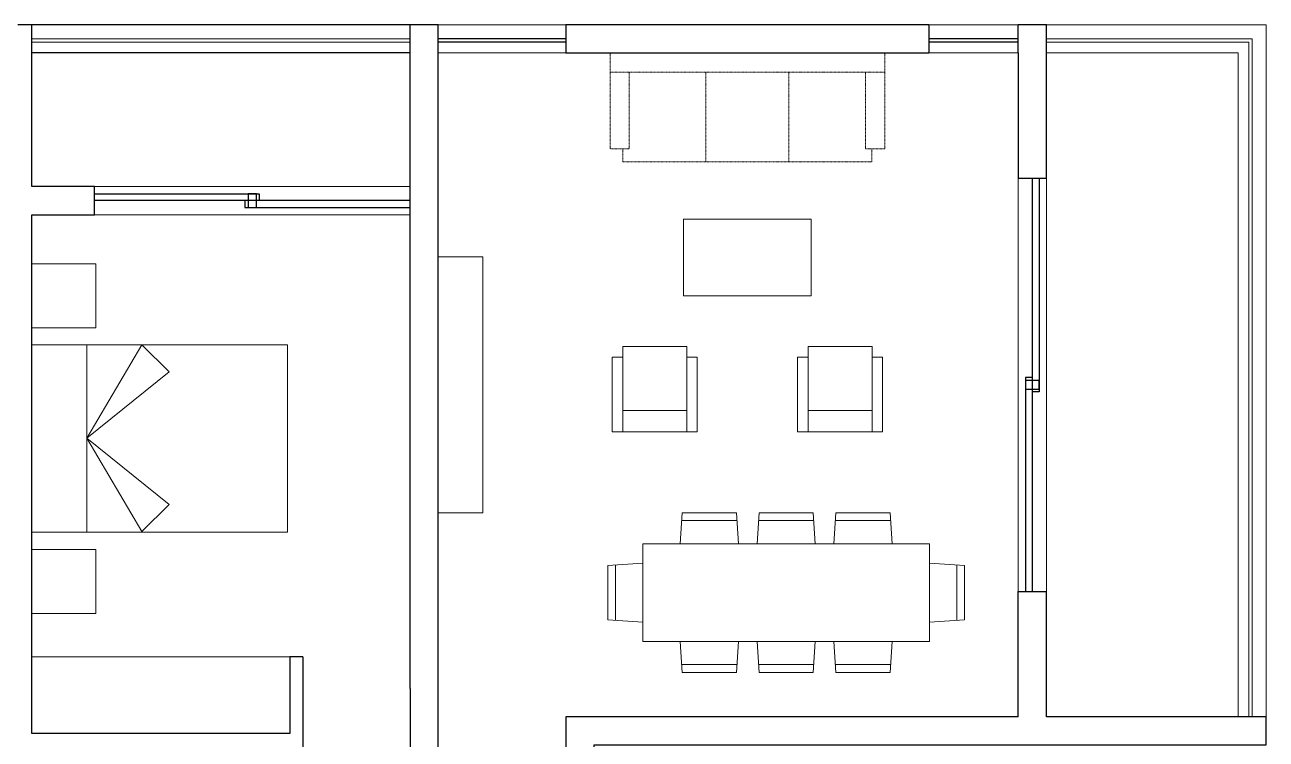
# Model space of a CAD drawing. Header units: inches. Extents: x -2542 to 2785, y 47 to 8827.
# Drawn here: x 1291 to 2262, y 5640 to 6198 of the extents above; entities that cross this region are included whole.
import ezdxf

# ---------------------------------------------------------------- set-up
doc = ezdxf.new("R2010")
doc.units = ezdxf.units.IN
doc.header["$MEASUREMENT"] = 0
doc.linetypes.add('HIDDEN', pattern=[0.375, 0.25, -0.125])
for name, color, linetype, lineweight in [('01 BLOQUES MUEBLES', 252, 'Continuous', 13), ('01 MUROS', 250, 'Continuous', 9), ('MURO', 250, 'Continuous', 20)]:
    doc.layers.add(name, color=color, linetype=linetype, lineweight=lineweight)
doc.layers.add('01 TEXTO SIMB.', color=2, linetype='Continuous')

# ---------------------------------------------------------------- blocks, each defined once
blk = doc.blocks.new('ddd')
at = {"layer": '01 BLOQUES MUEBLES', "linetype": 'HIDDEN', "ltscale": 0.01}
for p, q in [((6188.11, 6399.28), (6113.11, 6399.28)), ((6128.11, 6399.28), (6128.11, 6184.28)), ((6188.11, 6399.28), (6188.11, 6384.28)), ((6188.11, 6384.28), (6128.11, 6384.28)), ((6198.11, 6389.28), (6188.11, 6389.28)), ((6198.11, 6389.28), (6198.11, 6194.28)), ((6198.11, 6324.28), (6128.11, 6324.28)), ((6198.11, 6259.28), (6128.11, 6259.28)), ((6188.11, 6199.28), (6128.11, 6199.28)), ((6188.11, 6199.28), (6188.11, 6184.28)), ((6198.11, 6194.28), (6188.11, 6194.28)), ((6188.11, 6184.28), (6113.11, 6184.28))]:
    blk.add_line(p, q, dxfattribs=at)
blk.add_lwpolyline([(6113.11, 6399.28), (6113.11, 6184.28)], dxfattribs=at)
blk = doc.blocks.new('Sofá 1 cuerpo')
at = {"layer": '01 BLOQUES MUEBLES'}
for points in [[(2459.9, 3659), (2449.9, 3659), (2449.9, 3589), (2459.9, 3589), (2459.9, 3659)], [(2519.9, 3659), (2529.9, 3659), (2529.9, 3589), (2519.9, 3589), (2519.9, 3659)]]:
    blk.add_lwpolyline(points, dxfattribs=at)
for points in [[(2519.9, 3639), (2459.9, 3639), (2459.9, 3659), (2519.9, 3659)], [(2519.9, 3579), (2459.9, 3579), (2459.9, 3639), (2519.9, 3639)]]:
    blk.add_lwpolyline(points, close=True, dxfattribs=at)

msp = doc.modelspace()

# ---------------------------------------------------------------- linework, layer by layer
at = {"layer": '01 BLOQUES MUEBLES', "color": 7}
for p, q in [((1339.16, 5875.1), (1382.17, 5948.1)), ((1382.17, 5948.1), (1403.38, 5926.89)), ((1403.38, 5926.89), (1339.16, 5875.1)), ((1339.16, 5875.1), (1382.17, 5802.1)), ((1403.38, 5823.32), (1339.16, 5875.1)), ((1382.17, 5802.1), (1403.38, 5823.32)), ((1847.51, 5810.69), (1805.01, 5810.69)), ((1907.62, 5810.69), (1865.12, 5810.69)), ((1967.73, 5810.69), (1925.23, 5810.69)), ((1752.79, 5775.61), (1752.79, 5733.11)), ((2019.95, 5775.61), (2019.95, 5733.11)), ((1847.51, 5698.03), (1805.01, 5698.03)), ((1907.62, 5698.03), (1865.12, 5698.03)), ((1967.73, 5698.03), (1925.23, 5698.03))]:
    msp.add_line(p, q, dxfattribs=at)
for points in [[(1806.02, 5986.34), (1906.02, 5986.34), (1906.02, 6046.34), (1806.02, 6046.34)], [(1346.02, 5961.52), (1296.02, 5961.52), (1296.02, 6011.52), (1346.02, 6011.52)], [(1296.02, 5948.1), (1496.02, 5948.1), (1496.02, 5801.52), (1296.02, 5801.52)], [(1805.01, 5816.76), (1847.51, 5816.76), (1849.03, 5792.47), (1803.5, 5792.47)], [(1865.12, 5816.76), (1907.62, 5816.76), (1909.14, 5792.47), (1863.6, 5792.47)], [(1925.23, 5816.76), (1967.73, 5816.76), (1969.25, 5792.47), (1923.71, 5792.47)], [(1998.43, 5792.47), (1774.31, 5792.47), (1774.31, 5716.24), (1998.43, 5716.24)], [(1346.02, 5788.1), (1296.02, 5788.1), (1296.02, 5738.1), (1346.02, 5738.1)], [(1746.72, 5733.11), (1746.72, 5775.61), (1774.31, 5777.33), (1774.31, 5731.38)], [(2026.02, 5733.11), (2026.02, 5775.61), (1998.43, 5777.33), (1998.43, 5731.38)], [(1805.01, 5691.95), (1847.51, 5691.95), (1849.03, 5716.24), (1803.5, 5716.24)], [(1865.12, 5691.95), (1907.62, 5691.95), (1909.14, 5716.24), (1863.6, 5716.24)], [(1925.23, 5691.95), (1967.73, 5691.95), (1969.25, 5716.24), (1923.71, 5716.24)]]:
    msp.add_lwpolyline(points, close=True, dxfattribs=at)
for points in [[(1614.02, 6016.84), (1649.02, 6016.84), (1649.02, 5816.84), (1614.02, 5816.84), (1614.02, 6016.84)], [(1339.16, 5801.52), (1339.16, 5948.1)], [(1498.02, 5704.22), (1296.02, 5704.22)]]:
    msp.add_lwpolyline(points, dxfattribs=at)
at = {"layer": '01 MUROS', "color": 7}
for p, q in [((1296.02, 6187.34), (1592.02, 6187.34)), ((1296.02, 6184.84), (1592.02, 6184.84)), ((1296.02, 6176.34), (1592.02, 6176.34))]:
    msp.add_line(p, q, dxfattribs=at)
for points in [[(1592.02, 6198.34), (1296.02, 6198.34)], [(1714.02, 6198.34), (1614.02, 6198.34)], [(2068.02, 6198.34), (1998.02, 6198.34)], [(2090.02, 6198.34), (2262.02, 6198.34)], [(2262.02, 5657.35), (2262.02, 6198.34)], [(2090.02, 6187.34), (2251.02, 6187.34)], [(2090.02, 6184.84), (2248.52, 6184.84)], [(2248.52, 5657.35), (2248.52, 6184.84)], [(2251.02, 5657.35), (2251.02, 6187.34)], [(1714.02, 6176.34), (1614.02, 6176.34)], [(2068.02, 6176.34), (1998.02, 6176.34)], [(2090.02, 6176.34), (2240.02, 6176.34)], [(2240.02, 5657.35), (2240.02, 6176.34)], [(1345.02, 6071.89), (1592.02, 6071.89)], [(2068.02, 5755.35), (2068.02, 6078.34)], [(2090.02, 5755.35), (2090.02, 6078.34)], [(1345.02, 6049.89), (1592.02, 6049.89)]]:
    msp.add_lwpolyline(points, dxfattribs=at)
at = {"layer": 'MURO', "color": 7, "lineweight": 25}
for p, q in [((1592.02, 6198.34), (1296.02, 6198.34)), ((1592.02, 5724.34), (1592.02, 6198.34)), ((1592.02, 6176.34), (1296.02, 6176.34)), ((1592.02, 5679.44), (1592.02, 5781.44)), ((1508.02, 5704.22), (1498.02, 5704.22)), ((1498.02, 5704.22), (1498.02, 5644.22)), ((2068.02, 5657.35), (1714.02, 5657.35)), ((2262.02, 5657.35), (2090.02, 5657.35)), ((2090.02, 5657.35), (2090.02, 5657.35)), ((1498.02, 5644.22), (1296.02, 5644.22))]:
    msp.add_line(p, q, dxfattribs=at)
for points in [[(1296.02, 6071.89), (1296.02, 6198.34), (1285.02, 6198.34)], [(1614.02, 6198.34), (1592.02, 6198.34)], [(1614.02, 6176.34), (1614.02, 6198.34)], [(1998.02, 6198.34), (1714.02, 6198.34)], [(1714.02, 6198.34), (1714.02, 6176.34)], [(1998.02, 6198.34), (1998.02, 6176.34)], [(2090.02, 6176.34), (2090.02, 6176.34), (2090.02, 6198.34), (2068.02, 6198.34)], [(2068.02, 6176.34), (2068.02, 6198.34)], [(1714.02, 6187.34), (1614.02, 6187.34)], [(1714.02, 6184.84), (1614.02, 6184.84)], [(2068.02, 6187.34), (1998.02, 6187.34)], [(2068.02, 6184.84), (1998.02, 6184.84)], [(1592.02, 5679.44), (1592.02, 5413.35), (1614.02, 5413.35), (1614.02, 5644.34), (1614.02, 5724.34), (1614.02, 6176.34)], [(1714.02, 6176.34), (1998.02, 6176.34)], [(2068.02, 6176.34), (2068.02, 6146.34), (2068.02, 6078.34), (2090.02, 6078.34), (2090.02, 6176.34)], [(1296.02, 6049.89), (1345.02, 6049.89), (1345.02, 6071.89), (1296.02, 6071.89)], [(1296.02, 5644.22), (1296.02, 6049.89)], [(2068.02, 5657.35), (2068.02, 5687.35), (2068.02, 5755.35), (2090.02, 5755.35)], [(2090.08, 5657.35), (2090.02, 5755.35)], [(1508.02, 5704.22), (1508.02, 5610.81), (1508.02, 5578.7), (1498.02, 5578.7)], [(1714.02, 5657.35), (1714.02, 5570.89), (1736.02, 5570.89), (1736.02, 5635.35), (1736.02, 5635.35)], [(1736.02, 5635.35), (2262.02, 5635.35), (2262.02, 5657.35)]]:
    msp.add_lwpolyline(points, dxfattribs=at)
for points in [[(2084.3, 6078.34), (2084.3, 5911.33), (2079.02, 5911.33), (2079.02, 6078.34)], [(1345.02, 6066.16), (1474.04, 6066.16), (1474.04, 6060.89), (1345.02, 6060.89)], [(1465.23, 6055.61), (1471.82, 6055.61), (1471.82, 6066.16), (1465.23, 6066.16)], [(1592.02, 6060.89), (1462.73, 6060.89), (1462.73, 6055.61), (1592.02, 6055.61)], [(2079.02, 5755.35), (2079.02, 5922.64), (2073.75, 5922.64), (2073.75, 5755.35)], [(2073.75, 5920.13), (2073.75, 5913.55), (2084.3, 5913.55), (2084.3, 5920.13)]]:
    msp.add_lwpolyline(points, close=True, dxfattribs=at)

# ---------------------------------------------------------------- block references
at = {"layer": '01 TEXTO SIMB.', "color": 7, "yscale": 0.8333333333333399, "zscale": 0.8333333333333399, "rotation": 180}
for p, xscale in [((3858.41, 8929.36), 0.8333333333333399), ((-146.37, 8929.36), -0.8333333333333399)]:
    msp.add_blockref('Sofá 1 cuerpo', p, dxfattribs=dict(at, xscale=xscale))
at = {"layer": 'MURO', "color": 7, "rotation": 270}
msp.add_blockref('ddd', (-4435.75, 12289.45), dxfattribs=at)

doc.saveas('drawing.dxf')
